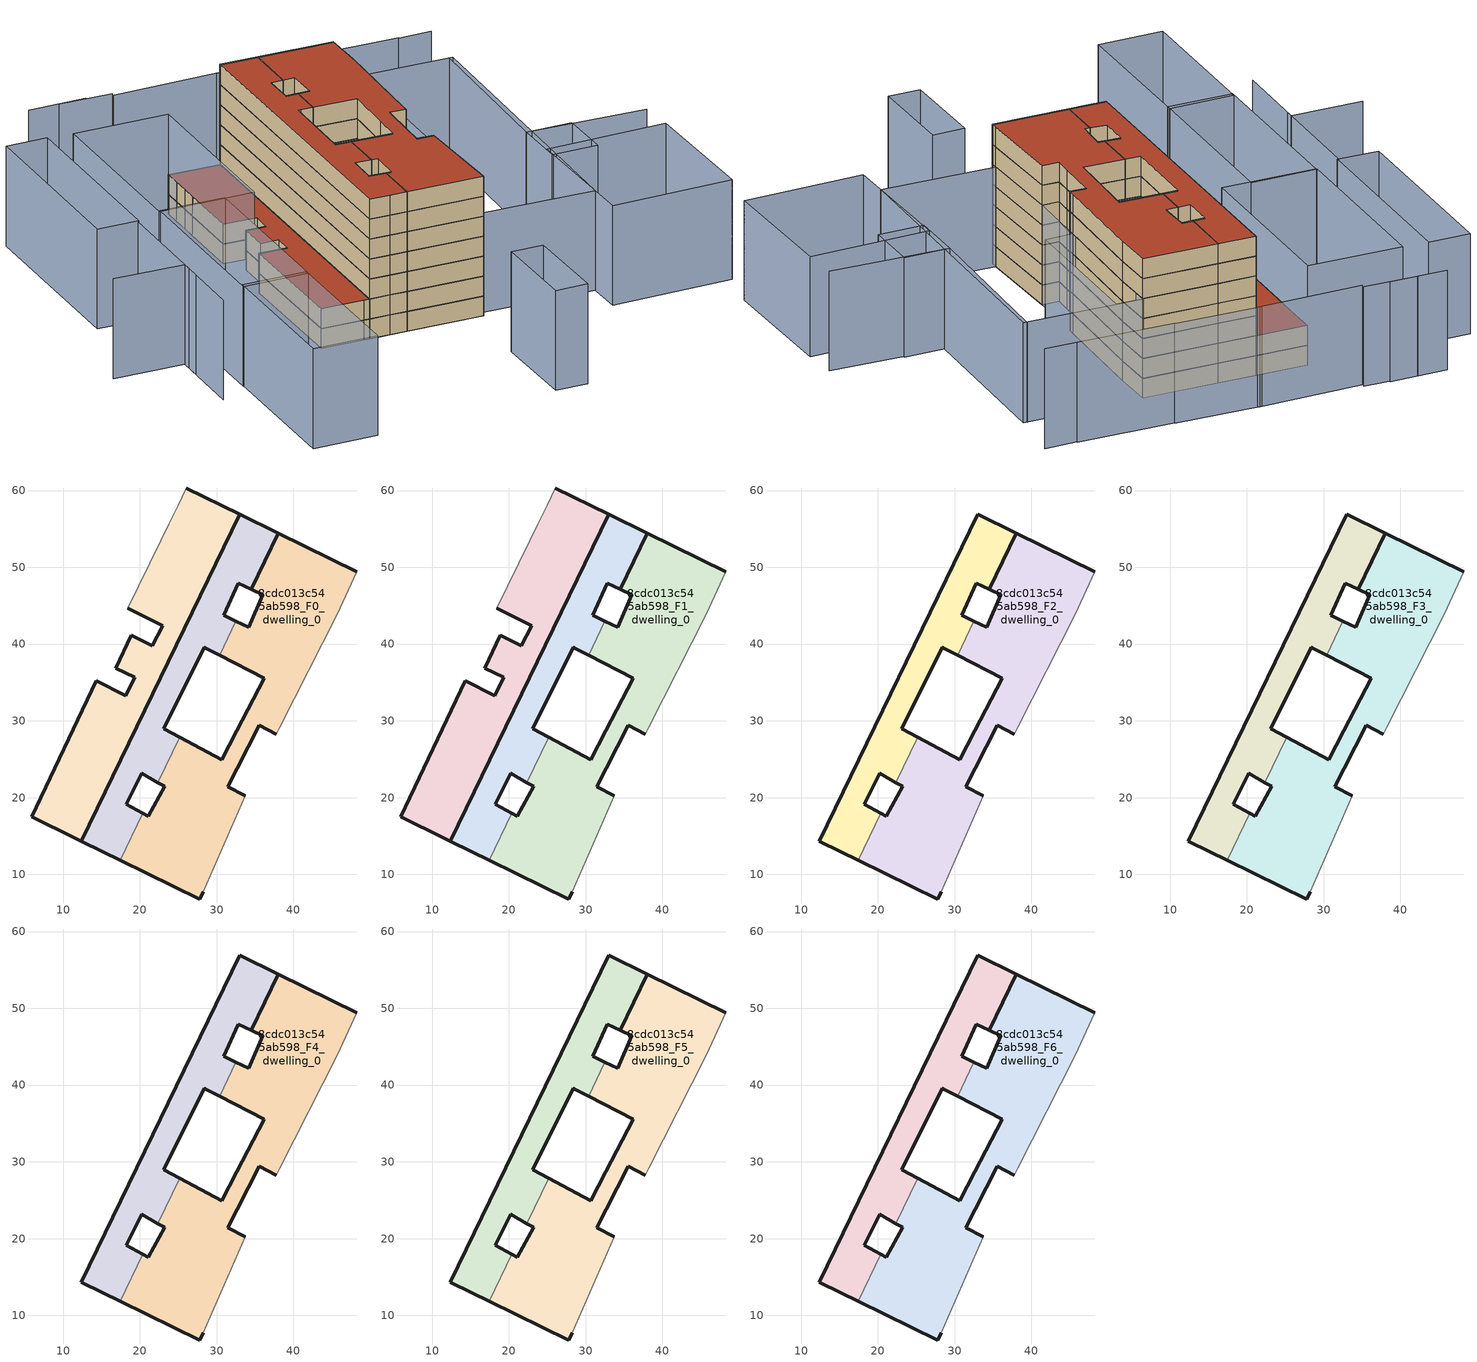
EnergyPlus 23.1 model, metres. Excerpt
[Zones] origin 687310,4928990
8cdc013c545ab598_F0_dwelling_0
 floor ground (EU_floor_Construction): 33.75,20.27 31.45,21.4 32.7,23.83 35.57,29.45 37.74,28.25 38.19,29.15 45.73,43.9 48.26,49.39 38.05,54.42 34.51,47.11 35.99,46.42 34.18,42.2 32.51,42.99 30.37,38.56 36.17,35.57 32.59,28.69 30.64,24.96 25.18,27.84 22.33,21.96 23.2,21.46 21.05,17.55 20.39,17.93 17.44,11.86 27.77,6.79 28.22,7.72 z0
 wall outside (EU_wall_Construction): 28.22,7.72 27.77,6.79 17.44,11.86 / 20.39,17.93 21.05,17.55 23.2,21.46 22.33,21.96 / 25.18,27.84 30.64,24.96 32.59,28.69 36.17,35.57 30.37,38.56 / 32.51,42.99 34.18,42.2 35.99,46.42 34.51,47.11 38.05,54.42 48.26,49.39 / 37.74,28.25 35.57,29.45 32.7,23.83 31.45,21.4 33.75,20.27 z0:3
 wall adiabatic (EU_wall_Construction): 33.75,20.27 28.22,7.72 / 48.26,49.39 45.73,43.9 38.19,29.15 37.74,28.25 z0:3
 wall to 8cdc013c545ab598_F0_dwelling_1 (EU_wall_Construction): 17.44,11.86 20.39,17.93 / 22.33,21.96 25.18,27.84 / 30.37,38.56 32.51,42.99 z0:3
8cdc013c545ab598_F0_dwelling_1
 floor ground (EU_floor_Construction): 20.39,17.93 18.23,19.15 20.23,23.16 22.33,21.96 25.18,27.84 23.1,28.94 28.38,39.57 28.73,39.4 30.37,38.56 32.51,42.99 30.9,43.74 32.83,47.89 34.51,47.11 38.05,54.42 32.99,56.92 12.38,14.34 15.16,12.97 17.44,11.86 z0
 wall outside (EU_wall_Construction): 30.37,38.56 28.73,39.4 28.38,39.57 23.1,28.94 25.18,27.84 / 22.33,21.96 20.23,23.16 18.23,19.15 20.39,17.93 / 17.44,11.86 15.16,12.97 12.38,14.34 32.99,56.92 38.05,54.42 34.51,47.11 32.83,47.89 30.9,43.74 32.51,42.99 z0:3
8cdc013c545ab598_F0_dwelling_2
 floor ground (EU_floor_Construction): 12.38,14.34 32.99,56.92 26.06,60.33 24.96,58.07 23.74,55.58 22.72,53.47 18.43,44.69 22.95,42.37 21.58,39.79 18.87,41.14 16.82,36.83 19.34,35.69 18.12,33.26 14.3,35.2 5.89,17.52 11.59,14.73 z0
 wall outside (EU_wall_Construction): 26.06,60.33 32.99,56.92 12.38,14.34 11.59,14.73 5.89,17.52 14.3,35.2 18.12,33.26 19.34,35.69 16.82,36.83 18.87,41.14 21.58,39.79 22.95,42.37 18.43,44.69 z0:3
 wall adiabatic (EU_wall_Construction): 18.43,44.69 22.72,53.47 23.74,55.58 24.96,58.07 26.06,60.33 z0:3
8cdc013c545ab598_F1_dwelling_0
 floor to 8cdc013c545ab598_F0_dwelling_0 (EU_floor_Construction): 33.75,20.27 31.45,21.4 32.7,23.83 35.57,29.45 37.74,28.25 38.19,29.15 45.73,43.9 48.26,49.39 38.05,54.42 34.51,47.11 35.99,46.42 34.18,42.2 32.51,42.99 30.37,38.56 36.17,35.57 32.59,28.69 30.64,24.96 25.18,27.84 22.33,21.96 23.2,21.46 21.05,17.55 20.38,17.93 17.44,11.86 27.77,6.79 28.22,7.72 z3
 wall outside (EU_wall_Construction): 28.22,7.72 27.77,6.79 17.44,11.86 / 20.39,17.93 21.05,17.55 23.2,21.46 22.33,21.96 / 25.18,27.84 30.64,24.96 32.59,28.69 36.17,35.57 30.37,38.56 / 32.51,42.99 34.18,42.2 35.99,46.42 34.51,47.11 38.05,54.42 48.26,49.39 / 37.74,28.25 35.57,29.45 32.7,23.83 31.45,21.4 33.75,20.27 z3:6
 wall adiabatic (EU_wall_Construction): 33.75,20.27 28.22,7.72 / 48.26,49.39 45.73,43.9 38.19,29.15 37.74,28.25 z3:6
 wall to 8cdc013c545ab598_F1_dwelling_1 (EU_wall_Construction): 17.44,11.86 20.39,17.93 / 22.33,21.96 25.18,27.84 / 30.37,38.56 32.51,42.99 z3:6
8cdc013c545ab598_F1_dwelling_1
 floor to 8cdc013c545ab598_F0_dwelling_1 (EU_floor_Construction): 20.38,17.93 18.23,19.15 20.23,23.16 22.33,21.96 25.18,27.84 23.1,28.94 28.38,39.57 28.73,39.4 30.37,38.56 32.51,42.99 30.9,43.74 32.83,47.89 34.51,47.11 38.05,54.42 32.99,56.92 12.38,14.34 15.16,12.97 17.44,11.86 z3
 wall outside (EU_wall_Construction): 30.37,38.56 28.73,39.4 28.38,39.57 23.1,28.94 25.18,27.84 / 22.33,21.96 20.23,23.16 18.23,19.15 20.39,17.93 / 17.44,11.86 15.16,12.97 12.38,14.34 32.99,56.92 38.05,54.42 34.51,47.11 32.83,47.89 30.9,43.74 32.51,42.99 z3:6
8cdc013c545ab598_F1_dwelling_2
 floor to 8cdc013c545ab598_F0_dwelling_2 (EU_floor_Construction): 12.38,14.34 32.99,56.92 26.06,60.33 24.96,58.07 23.74,55.58 22.72,53.47 18.43,44.69 22.95,42.37 21.58,39.79 18.87,41.14 16.82,36.83 19.34,35.69 18.12,33.26 14.3,35.2 5.89,17.52 11.59,14.73 z3
 wall outside (EU_wall_Construction): 26.06,60.33 32.99,56.92 12.38,14.34 11.59,14.73 5.89,17.52 14.3,35.2 18.12,33.26 19.34,35.69 16.82,36.83 18.87,41.14 21.58,39.79 22.95,42.37 18.43,44.69 z3:6
 wall adiabatic (EU_wall_Construction): 18.43,44.69 22.72,53.47 23.74,55.58 24.96,58.07 26.06,60.33 z3:6
 roof outside (EU_roof_Construction): 32.99,56.92 12.38,14.34 11.59,14.73 5.89,17.52 14.3,35.2 18.12,33.26 19.34,35.69 16.82,36.83 18.87,41.14 21.58,39.79 22.95,42.37 18.43,44.69 22.72,53.47 23.74,55.58 24.96,58.07 26.06,60.33 z6
8cdc013c545ab598_F2_dwelling_0
 floor to 8cdc013c545ab598_F1_dwelling_0 (EU_floor_Construction): 33.75,20.27 31.45,21.4 32.7,23.83 35.57,29.45 37.74,28.25 38.19,29.15 45.73,43.9 48.26,49.39 38.05,54.42 34.51,47.11 35.99,46.42 34.18,42.2 32.51,42.99 30.37,38.56 36.17,35.57 32.59,28.69 30.64,24.96 25.18,27.84 22.33,21.96 23.2,21.46 21.05,17.55 20.38,17.93 17.44,11.86 27.77,6.79 28.22,7.72 z6
 wall outside (EU_wall_Construction): 28.22,7.72 27.77,6.79 17.44,11.86 / 20.39,17.93 21.05,17.55 23.2,21.46 22.33,21.96 / 25.18,27.84 30.64,24.96 32.59,28.69 36.17,35.57 30.37,38.56 / 32.51,42.99 34.18,42.2 35.99,46.42 34.51,47.11 38.05,54.42 48.26,49.39 / 37.74,28.25 35.57,29.45 32.7,23.83 31.45,21.4 33.75,20.27 z6:9
 wall adiabatic (EU_wall_Construction): 33.75,20.27 28.22,7.72 / 48.26,49.39 45.73,43.9 38.19,29.15 37.74,28.25 z6:9
 wall to 8cdc013c545ab598_F2_dwelling_1 (EU_wall_Construction): 17.44,11.86 20.39,17.93 / 22.33,21.96 25.18,27.84 / 30.37,38.56 32.51,42.99 z6:9
8cdc013c545ab598_F2_dwelling_1
 floor to 8cdc013c545ab598_F1_dwelling_1 (EU_floor_Construction): 20.38,17.93 18.23,19.15 20.23,23.16 22.33,21.96 25.18,27.84 23.1,28.94 28.38,39.57 28.73,39.4 30.37,38.56 32.51,42.99 30.9,43.74 32.83,47.89 34.51,47.11 38.05,54.42 32.99,56.92 12.38,14.34 15.16,12.97 17.44,11.86 z6
 wall outside (EU_wall_Construction): 30.37,38.56 28.73,39.4 28.38,39.57 23.1,28.94 25.18,27.84 / 22.33,21.96 20.23,23.16 18.23,19.15 20.39,17.93 / 17.44,11.86 15.16,12.97 12.38,14.34 32.99,56.92 38.05,54.42 34.51,47.11 32.83,47.89 30.9,43.74 32.51,42.99 z6:9
8cdc013c545ab598_F3_dwelling_0
 floor to 8cdc013c545ab598_F2_dwelling_0 (EU_floor_Construction): 33.75,20.27 31.45,21.4 32.7,23.83 35.57,29.45 37.74,28.25 38.19,29.15 45.73,43.9 48.26,49.39 38.05,54.42 34.51,47.11 35.99,46.42 34.18,42.2 32.51,42.99 30.37,38.56 36.17,35.57 32.59,28.69 30.64,24.96 25.18,27.84 22.33,21.96 23.2,21.46 21.05,17.55 20.38,17.93 17.44,11.86 27.77,6.79 28.22,7.72 z9
 wall outside (EU_wall_Construction): 28.22,7.72 27.77,6.79 17.44,11.86 / 20.39,17.93 21.05,17.55 23.2,21.46 22.33,21.96 / 25.18,27.84 30.64,24.96 32.59,28.69 36.17,35.57 30.37,38.56 / 32.51,42.99 34.18,42.2 35.99,46.42 34.51,47.11 38.05,54.42 48.26,49.39 / 37.74,28.25 35.57,29.45 32.7,23.83 31.45,21.4 33.75,20.27 z9:12
 wall adiabatic (EU_wall_Construction): 33.75,20.27 28.22,7.72 / 48.26,49.39 45.73,43.9 38.19,29.15 37.74,28.25 z9:12
 wall to 8cdc013c545ab598_F3_dwelling_1 (EU_wall_Construction): 17.44,11.86 20.39,17.93 / 22.33,21.96 25.18,27.84 / 30.37,38.56 32.51,42.99 z9:12
8cdc013c545ab598_F3_dwelling_1
 floor to 8cdc013c545ab598_F2_dwelling_1 (EU_floor_Construction): 20.38,17.93 18.23,19.15 20.23,23.16 22.33,21.96 25.18,27.84 23.1,28.94 28.38,39.57 28.73,39.4 30.37,38.56 32.51,42.99 30.9,43.74 32.83,47.89 34.51,47.11 38.05,54.42 32.99,56.92 12.38,14.34 15.16,12.97 17.44,11.86 z9
 wall outside (EU_wall_Construction): 30.37,38.56 28.73,39.4 28.38,39.57 23.1,28.94 25.18,27.84 / 22.33,21.96 20.23,23.16 18.23,19.15 20.39,17.93 / 17.44,11.86 15.16,12.97 12.38,14.34 32.99,56.92 38.05,54.42 34.51,47.11 32.83,47.89 30.9,43.74 32.51,42.99 z9:12
8cdc013c545ab598_F4_dwelling_0
 floor to 8cdc013c545ab598_F3_dwelling_0 (EU_floor_Construction): 33.75,20.27 31.45,21.4 32.7,23.83 35.57,29.45 37.74,28.25 38.19,29.15 45.73,43.9 48.26,49.39 38.05,54.42 34.51,47.11 35.99,46.42 34.18,42.2 32.51,42.99 30.37,38.56 36.17,35.57 32.59,28.69 30.64,24.96 25.18,27.84 22.33,21.96 23.2,21.46 21.05,17.55 20.38,17.93 17.44,11.86 27.77,6.79 28.22,7.72 z12
 wall outside (EU_wall_Construction): 28.22,7.72 27.77,6.79 17.44,11.86 / 20.39,17.93 21.05,17.55 23.2,21.46 22.33,21.96 / 25.18,27.84 30.64,24.96 32.59,28.69 36.17,35.57 30.37,38.56 / 32.51,42.99 34.18,42.2 35.99,46.42 34.51,47.11 38.05,54.42 48.26,49.39 / 37.74,28.25 35.57,29.45 32.7,23.83 31.45,21.4 33.75,20.27 z12:15
 wall adiabatic (EU_wall_Construction): 33.75,20.27 28.22,7.72 / 48.26,49.39 45.73,43.9 38.19,29.15 37.74,28.25 z12:15
 wall to 8cdc013c545ab598_F4_dwelling_1 (EU_wall_Construction): 17.44,11.86 20.39,17.93 / 22.33,21.96 25.18,27.84 / 30.37,38.56 32.51,42.99 z12:15
8cdc013c545ab598_F4_dwelling_1
 floor to 8cdc013c545ab598_F3_dwelling_1 (EU_floor_Construction): 20.38,17.93 18.23,19.15 20.23,23.16 22.33,21.96 25.18,27.84 23.1,28.94 28.38,39.57 28.73,39.4 30.37,38.56 32.51,42.99 30.9,43.74 32.83,47.89 34.51,47.11 38.05,54.42 32.99,56.92 12.38,14.34 15.16,12.97 17.44,11.86 z12
 wall outside (EU_wall_Construction): 30.37,38.56 28.73,39.4 28.38,39.57 23.1,28.94 25.18,27.84 / 22.33,21.96 20.23,23.16 18.23,19.15 20.39,17.93 / 17.44,11.86 15.16,12.97 12.38,14.34 32.99,56.92 38.05,54.42 34.51,47.11 32.83,47.89 30.9,43.74 32.51,42.99 z12:15
8cdc013c545ab598_F5_dwelling_0
 floor to 8cdc013c545ab598_F4_dwelling_0 (EU_floor_Construction): 33.75,20.27 31.45,21.4 32.7,23.83 35.57,29.45 37.74,28.25 38.19,29.15 45.73,43.9 48.26,49.39 38.05,54.42 34.51,47.11 35.99,46.42 34.18,42.2 32.51,42.99 30.37,38.56 36.17,35.57 32.59,28.69 30.64,24.96 25.18,27.84 22.33,21.96 23.2,21.46 21.05,17.55 20.38,17.93 17.44,11.86 27.77,6.79 28.22,7.72 z15
 wall outside (EU_wall_Construction): 28.22,7.72 27.77,6.79 17.44,11.86 / 20.39,17.93 21.05,17.55 23.2,21.46 22.33,21.96 / 25.18,27.84 30.64,24.96 32.59,28.69 36.17,35.57 30.37,38.56 / 32.51,42.99 34.18,42.2 35.99,46.42 34.51,47.11 38.05,54.42 48.26,49.39 / 37.74,28.25 35.57,29.45 32.7,23.83 31.45,21.4 33.75,20.27 z15:18
 wall adiabatic (EU_wall_Construction): 33.75,20.27 28.22,7.72 / 48.26,49.39 45.73,43.9 38.19,29.15 37.74,28.25 z15:18
 wall to 8cdc013c545ab598_F5_dwelling_1 (EU_wall_Construction): 17.44,11.86 20.39,17.93 / 22.33,21.96 25.18,27.84 / 30.37,38.56 32.51,42.99 z15:18
8cdc013c545ab598_F5_dwelling_1
 floor to 8cdc013c545ab598_F4_dwelling_1 (EU_floor_Construction): 20.38,17.93 18.23,19.15 20.23,23.16 22.33,21.96 25.18,27.84 23.1,28.94 28.38,39.57 28.73,39.4 30.37,38.56 32.51,42.99 30.9,43.74 32.83,47.89 34.51,47.11 38.05,54.42 32.99,56.92 12.38,14.34 15.16,12.97 17.44,11.86 z15
 wall outside (EU_wall_Construction): 30.37,38.56 28.73,39.4 28.38,39.57 23.1,28.94 25.18,27.84 / 22.33,21.96 20.23,23.16 18.23,19.15 20.39,17.93 / 17.44,11.86 15.16,12.97 12.38,14.34 32.99,56.92 38.05,54.42 34.51,47.11 32.83,47.89 30.9,43.74 32.51,42.99 z15:18
8cdc013c545ab598_F6_dwelling_0
 floor to 8cdc013c545ab598_F5_dwelling_0 (EU_floor_Construction): 33.75,20.27 31.45,21.4 32.7,23.83 35.57,29.45 37.74,28.25 38.19,29.15 45.73,43.9 48.26,49.39 38.05,54.42 34.51,47.11 35.99,46.42 34.18,42.2 32.51,42.99 30.37,38.56 36.17,35.57 32.59,28.69 30.64,24.96 25.18,27.84 22.33,21.96 23.2,21.46 21.05,17.55 20.38,17.93 17.44,11.86 27.77,6.79 28.22,7.72 z18
 wall outside (EU_wall_Construction): 28.22,7.72 27.77,6.79 17.44,11.86 / 20.39,17.93 21.05,17.55 23.2,21.46 22.33,21.96 / 25.18,27.84 30.64,24.96 32.59,28.69 36.17,35.57 30.37,38.56 / 32.51,42.99 34.18,42.2 35.99,46.42 34.51,47.11 38.05,54.42 48.26,49.39 / 37.74,28.25 35.57,29.45 32.7,23.83 31.45,21.4 33.75,20.27 z18:21
 wall adiabatic (EU_wall_Construction): 33.75,20.27 28.22,7.72 / 48.26,49.39 45.73,43.9 38.19,29.15 37.74,28.25 z18:21
 wall to 8cdc013c545ab598_F6_dwelling_1 (EU_wall_Construction): 17.44,11.86 20.39,17.93 / 22.33,21.96 25.18,27.84 / 30.37,38.56 32.51,42.99 z18:21
 roof outside (EU_roof_Construction): 48.26,49.39 45.73,43.9 38.19,29.15 37.74,28.25 35.57,29.45 32.7,23.83 31.45,21.4 33.75,20.27 28.22,7.72 27.77,6.79 17.44,11.86 20.39,17.93 21.05,17.55 23.2,21.46 22.33,21.96 25.18,27.84 30.64,24.96 32.59,28.69 36.17,35.57 30.37,38.56 32.51,42.99 34.18,42.2 35.99,46.42 34.51,47.11 38.05,54.42 z21
8cdc013c545ab598_F6_dwelling_1
 floor to 8cdc013c545ab598_F5_dwelling_1 (EU_floor_Construction): 20.38,17.93 18.23,19.15 20.23,23.16 22.33,21.96 25.18,27.84 23.1,28.94 28.38,39.57 28.73,39.4 30.37,38.56 32.51,42.99 30.9,43.74 32.83,47.89 34.51,47.11 38.05,54.42 32.99,56.92 12.38,14.34 15.16,12.97 17.44,11.86 z18
 wall outside (EU_wall_Construction): 30.37,38.56 28.73,39.4 28.38,39.57 23.1,28.94 25.18,27.84 / 22.33,21.96 20.23,23.16 18.23,19.15 20.39,17.93 / 17.44,11.86 15.16,12.97 12.38,14.34 32.99,56.92 38.05,54.42 34.51,47.11 32.83,47.89 30.9,43.74 32.51,42.99 z18:21
 roof outside (EU_roof_Construction): 38.05,54.42 34.51,47.11 32.83,47.89 30.9,43.74 32.51,42.99 30.37,38.56 28.73,39.4 28.38,39.57 23.1,28.94 25.18,27.84 22.33,21.96 20.23,23.16 18.23,19.15 20.39,17.93 17.44,11.86 15.16,12.97 12.38,14.34 32.99,56.92 z21
shading: 68.1,10.73 52.15,18.91 / -19.16,33.68 -9.57,28.94 / -9.57,28.94 -15.07,17.81 / -2.82,42.58 -11.12,25.8 / 68.97,48.92 64.53,51.02 / 51.64,57.7 40.05,63.59 / 64.58,51.13 51.45,57.66 / 40.64,63.3 26.26,70.03 / 26.47,70.47 19.33,74.09 / 23.08,72.3 15.29,76.02 / 21.3,-3.18 25.68,-5.22 / 25.68,-5.22 19.9,-17.63 / 19.9,-17.63 15.52,-15.59 / 15.52,-15.59 21.3,-3.18 / -19.45,-1.38 -9.71,18.85 / -9.71,18.85 -0.99,14.66 / -0.99,14.66 -10.73,-5.58 / -10.73,-5.58 -19.45,-1.38 / 66.17,5.84 57.9,-12.3 / 57.9,-12.3 41.38,-4.76 / 41.38,-4.76 49.65,13.37 / 49.65,13.37 66.17,5.84 / 52.15,18.91 58.35,16 / 58.35,16 54.94,8.74 / 54.94,8.74 48.74,11.65 / 48.74,11.65 52.15,18.91 / 52.15,18.91 63.92,41.86 / 64.35,41.48 43.58,0.03 / 43.58,0.03 27.62,8.03 / 27.62,8.03 48.38,49.48 / 48.38,49.48 64.35,41.48 / 51.82,47.66 41.93,27.33 / 41.93,27.33 38.19,29.15 / 38.19,29.15 48.08,49.48 / 48.08,49.48 51.82,47.66 / 10.35,37.96 -1.25,14.12 / -1.25,14.12 -10.04,18.4 / -10.04,18.4 1.55,42.24 / 1.55,42.24 10.35,37.96 / 26.1,60.41 14.15,35.86 / 14.15,35.86 1.34,42.1 / 1.34,42.1 13.29,66.64 / 13.29,66.64 26.1,60.41 / -8.27,45.18 4.44,71.29 / 4.44,71.29 10.01,68.58 / 10.01,68.58 -2.7,42.47 / -2.7,42.47 -8.27,45.18 z0:15
[Building]
EU S2 Campaign: North Axis=0; Terrain=City; Solar Distribution=FullExterior
[Site:Location]
Bologna: Latitude=44.5; Longitude=11.25; Time Zone=1; Elevation=37
[SizingPeriod:WeatherFileDays]
AnnualSizingPeriod: Begin Month=1; Begin Day of Month=1; End Month=12; End Day of Month=31; Day of Week for Start Day=Monday; Use Weather File Daylight Saving Period=No; Use Weather File Rain and Snow Indicators=No
[MATERIAL]
EU_InternalMass_Material: Roughness=MediumRough; Thickness=0.1; Conductivity=1; Density=1800; Specific Heat=900; Thermal Absorptance=0.9; Solar Absorptance=0.7; Visible Absorptance=0.7
[MATERIAL:NOMASS] Roughness=MediumRough; Thermal Absorptance=0.9; Solar Absorptance=0.7; Visible Absorptance=0.7
Name | Thermal Resistance
EU_wall_NoMass | 0.905828
EU_roof_NoMass | 0.37593
EU_floor_NoMass | 0.67114
[CONSTRUCTION]
EU_wall_Construction: EU_wall_NoMass
EU_roof_Construction: EU_roof_NoMass
EU_floor_Construction: EU_floor_NoMass
EU_InternalMass_Construction: EU_InternalMass_Material
[ZONE] Type=1; Multiplier=1; Ceiling Height=autocalculate; Floor Area=autocalculate; Part of Total Floor Area=Yes
Name | Volume
8cdc013c545ab598_F0_dwelling_0; 8cdc013c545ab598_F1_dwelling_0; 8cdc013c545ab598_F2_dwelling_0; 8cdc013c545ab598_F3_dwelling_0; 8cdc013c545ab598_F4_dwelling_0; 8cdc013c545ab598_F5_dwelling_0; 8cdc013c545ab598_F6_dwelling_0 | 1267.67
8cdc013c545ab598_F0_dwelling_1 | 660.587
8cdc013c545ab598_F1_dwelling_1; 8cdc013c545ab598_F2_dwelling_1; 8cdc013c545ab598_F3_dwelling_1; 8cdc013c545ab598_F4_dwelling_1; 8cdc013c545ab598_F5_dwelling_1; 8cdc013c545ab598_F6_dwelling_1 | 660.585
8cdc013c545ab598_F0_dwelling_2; 8cdc013c545ab598_F1_dwelling_2 | 964.081
[INTERNALMASS] Construction=EU_InternalMass_Construction
Name | Zone or ZoneList | Surface Area
8cdc013c545ab598_F0_dwelling_0_EU_InternalMass | 8cdc013c545ab598_F0_dwelling_0 | 422.557
8cdc013c545ab598_F0_dwelling_1_EU_InternalMass | 8cdc013c545ab598_F0_dwelling_1 | 220.196
8cdc013c545ab598_F0_dwelling_2_EU_InternalMass | 8cdc013c545ab598_F0_dwelling_2 | 321.361
8cdc013c545ab598_F1_dwelling_0_EU_InternalMass | 8cdc013c545ab598_F1_dwelling_0 | 422.557
8cdc013c545ab598_F1_dwelling_1_EU_InternalMass | 8cdc013c545ab598_F1_dwelling_1 | 220.196
8cdc013c545ab598_F1_dwelling_2_EU_InternalMass | 8cdc013c545ab598_F1_dwelling_2 | 321.361
8cdc013c545ab598_F2_dwelling_0_EU_InternalMass | 8cdc013c545ab598_F2_dwelling_0 | 422.557
8cdc013c545ab598_F2_dwelling_1_EU_InternalMass | 8cdc013c545ab598_F2_dwelling_1 | 541.557
8cdc013c545ab598_F3_dwelling_0_EU_InternalMass | 8cdc013c545ab598_F3_dwelling_0 | 422.557
8cdc013c545ab598_F3_dwelling_1_EU_InternalMass | 8cdc013c545ab598_F3_dwelling_1 | 541.557
8cdc013c545ab598_F4_dwelling_0_EU_InternalMass | 8cdc013c545ab598_F4_dwelling_0 | 422.557
8cdc013c545ab598_F4_dwelling_1_EU_InternalMass | 8cdc013c545ab598_F4_dwelling_1 | 541.557
8cdc013c545ab598_F5_dwelling_0_EU_InternalMass | 8cdc013c545ab598_F5_dwelling_0 | 422.557
8cdc013c545ab598_F5_dwelling_1_EU_InternalMass | 8cdc013c545ab598_F5_dwelling_1 | 541.557
8cdc013c545ab598_F6_dwelling_0_EU_InternalMass | 8cdc013c545ab598_F6_dwelling_0 | 422.557
8cdc013c545ab598_F6_dwelling_1_EU_InternalMass | 8cdc013c545ab598_F6_dwelling_1 | 541.557
[OTHEREQUIPMENT] Fuel Type=Electricity; Design Level Calculation Method=Watts/Area; Power per Zone Floor Area=1; Fraction Latent=0; Fraction Radiant=0; Fraction Lost=0; Carbon Dioxide Generation Rate=0; EndUse Subcategory=EU_Step8_InternalGains
Name | Zone or ZoneList or Space or SpaceList | Schedule
EU_Step8_InternalGain_8cdc013c545ab598_F0_dwelling_0_f000 | 8cdc013c545ab598_F0_dwelling_0 | EU_Step8_GainSchedule_8cdc013c545ab598_F0_dwelling_0_f000
EU_Step8_InternalGain_8cdc013c545ab598_F0_dwelling_1_f000 | 8cdc013c545ab598_F0_dwelling_1 | EU_Step8_GainSchedule_8cdc013c545ab598_F0_dwelling_1_f000
EU_Step8_InternalGain_8cdc013c545ab598_F0_dwelling_2_f000 | 8cdc013c545ab598_F0_dwelling_2 | EU_Step8_GainSchedule_8cdc013c545ab598_F0_dwelling_2_f000
EU_Step8_InternalGain_8cdc013c545ab598_F1_dwelling_0_f000 | 8cdc013c545ab598_F1_dwelling_0 | EU_Step8_GainSchedule_8cdc013c545ab598_F1_dwelling_0_f000
EU_Step8_InternalGain_8cdc013c545ab598_F1_dwelling_1_f000 | 8cdc013c545ab598_F1_dwelling_1 | EU_Step8_GainSchedule_8cdc013c545ab598_F1_dwelling_1_f000
EU_Step8_InternalGain_8cdc013c545ab598_F1_dwelling_2_f000 | 8cdc013c545ab598_F1_dwelling_2 | EU_Step8_GainSchedule_8cdc013c545ab598_F1_dwelling_2_f000
EU_Step8_InternalGain_8cdc013c545ab598_F2_dwelling_0_f000 | 8cdc013c545ab598_F2_dwelling_0 | EU_Step8_GainSchedule_8cdc013c545ab598_F2_dwelling_0_f000
EU_Step8_InternalGain_8cdc013c545ab598_F2_dwelling_1_f000 | 8cdc013c545ab598_F2_dwelling_1 | EU_Step8_GainSchedule_8cdc013c545ab598_F2_dwelling_1_f000
EU_Step8_InternalGain_8cdc013c545ab598_F3_dwelling_0_f000 | 8cdc013c545ab598_F3_dwelling_0 | EU_Step8_GainSchedule_8cdc013c545ab598_F3_dwelling_0_f000
EU_Step8_InternalGain_8cdc013c545ab598_F3_dwelling_1_f000 | 8cdc013c545ab598_F3_dwelling_1 | EU_Step8_GainSchedule_8cdc013c545ab598_F3_dwelling_1_f000
EU_Step8_InternalGain_8cdc013c545ab598_F4_dwelling_0_f000 | 8cdc013c545ab598_F4_dwelling_0 | EU_Step8_GainSchedule_8cdc013c545ab598_F4_dwelling_0_f000
EU_Step8_InternalGain_8cdc013c545ab598_F4_dwelling_1_f000 | 8cdc013c545ab598_F4_dwelling_1 | EU_Step8_GainSchedule_8cdc013c545ab598_F4_dwelling_1_f000
EU_Step8_InternalGain_8cdc013c545ab598_F5_dwelling_0_f000 | 8cdc013c545ab598_F5_dwelling_0 | EU_Step8_GainSchedule_8cdc013c545ab598_F5_dwelling_0_f000
EU_Step8_InternalGain_8cdc013c545ab598_F5_dwelling_1_f000 | 8cdc013c545ab598_F5_dwelling_1 | EU_Step8_GainSchedule_8cdc013c545ab598_F5_dwelling_1_f000
EU_Step8_InternalGain_8cdc013c545ab598_F6_dwelling_0_f000 | 8cdc013c545ab598_F6_dwelling_0 | EU_Step8_GainSchedule_8cdc013c545ab598_F6_dwelling_0_f000
EU_Step8_InternalGain_8cdc013c545ab598_F6_dwelling_1_f000 | 8cdc013c545ab598_F6_dwelling_1 | EU_Step8_GainSchedule_8cdc013c545ab598_F6_dwelling_1_f000
[ZONEVENTILATION:DESIGNFLOWRATE] Schedule=EU_AlwaysOn; Design Flow Rate Calculation Method=AirChanges/Hour; Air Changes per Hour=0.73129; Ventilation Type=Natural; Fan Pressure Rise=0; Fan Total Efficiency=1; Constant Term Coefficient=1; Temperature Term Coefficient=0; Velocity Term Coefficient=0; Velocity Squared Term Coefficient=0; Minimum Indoor Temperature=-100; Maximum Indoor Temperature=100; Delta Temperature=-100; Minimum Outdoor Temperature=-100; Maximum Outdoor Temperature=100; Maximum Wind Speed=40
Name | Zone or ZoneList or Space or SpaceList
EU_ConstantAir_8cdc013c545ab598_F0_dwelling_0 | 8cdc013c545ab598_F0_dwelling_0
EU_ConstantAir_8cdc013c545ab598_F0_dwelling_1 | 8cdc013c545ab598_F0_dwelling_1
EU_ConstantAir_8cdc013c545ab598_F0_dwelling_2 | 8cdc013c545ab598_F0_dwelling_2
EU_ConstantAir_8cdc013c545ab598_F1_dwelling_0 | 8cdc013c545ab598_F1_dwelling_0
EU_ConstantAir_8cdc013c545ab598_F1_dwelling_1 | 8cdc013c545ab598_F1_dwelling_1
EU_ConstantAir_8cdc013c545ab598_F1_dwelling_2 | 8cdc013c545ab598_F1_dwelling_2
EU_ConstantAir_8cdc013c545ab598_F2_dwelling_0 | 8cdc013c545ab598_F2_dwelling_0
EU_ConstantAir_8cdc013c545ab598_F2_dwelling_1 | 8cdc013c545ab598_F2_dwelling_1
EU_ConstantAir_8cdc013c545ab598_F3_dwelling_0 | 8cdc013c545ab598_F3_dwelling_0
EU_ConstantAir_8cdc013c545ab598_F3_dwelling_1 | 8cdc013c545ab598_F3_dwelling_1
EU_ConstantAir_8cdc013c545ab598_F4_dwelling_0 | 8cdc013c545ab598_F4_dwelling_0
EU_ConstantAir_8cdc013c545ab598_F4_dwelling_1 | 8cdc013c545ab598_F4_dwelling_1
EU_ConstantAir_8cdc013c545ab598_F5_dwelling_0 | 8cdc013c545ab598_F5_dwelling_0
EU_ConstantAir_8cdc013c545ab598_F5_dwelling_1 | 8cdc013c545ab598_F5_dwelling_1
EU_ConstantAir_8cdc013c545ab598_F6_dwelling_0 | 8cdc013c545ab598_F6_dwelling_0
EU_ConstantAir_8cdc013c545ab598_F6_dwelling_1 | 8cdc013c545ab598_F6_dwelling_1
[SIZING:ZONE] Zone Cooling Design Supply Air Temperature Input Method=SupplyAirTemperature; Zone Cooling Design Supply Air Temperature=13; Zone Heating Design Supply Air Temperature Input Method=SupplyAirTemperature; Zone Heating Design Supply Air Temperature=50; Zone Cooling Design Supply Air Humidity Ratio=0.008; Zone Heating Design Supply Air Humidity Ratio=0.008; Cooling Design Air Flow Method=DesignDay; Cooling Design Air Flow Rate=0; Cooling Minimum Air Flow per Zone Floor Area=0.000762; Cooling Minimum Air Flow=0; Cooling Minimum Air Flow Fraction=0.2; Heating Design Air Flow Method=DesignDay; Heating Design Air Flow Rate=0; Heating Maximum Air Flow per Zone Floor Area=0.002032; Heating Maximum Air Flow=0.141576; Heating Maximum Air Flow Fraction=0.3; Account for Dedicated Outdoor Air System=No; Dedicated Outdoor Air System Control Strategy=NeutralSupplyAir; Dedicated Outdoor Air Low Setpoint Temperature for Design=autosize; Dedicated Outdoor Air High Setpoint Temperature for Design=autosize; Zone Load Sizing Method=Sensible Load Only No Latent Load; Zone Latent Cooling Design Supply Air Humidity Ratio Input Method=HumidityRatioDifference; Zone Cooling Design Supply Air Humidity Ratio Difference=0.005; Zone Latent Heating Design Supply Air Humidity Ratio Input Method=HumidityRatioDifference; Zone Humidification Design Supply Air Humidity Ratio Difference=0.005
8cdc013c545ab598_F0_dwelling_0; 8cdc013c545ab598_F0_dwelling_1; 8cdc013c545ab598_F0_dwelling_2; 8cdc013c545ab598_F1_dwelling_0; 8cdc013c545ab598_F1_dwelling_1; 8cdc013c545ab598_F1_dwelling_2; 8cdc013c545ab598_F2_dwelling_0; 8cdc013c545ab598_F2_dwelling_1; 8cdc013c545ab598_F3_dwelling_0; 8cdc013c545ab598_F3_dwelling_1; 8cdc013c545ab598_F4_dwelling_0; 8cdc013c545ab598_F4_dwelling_1; 8cdc013c545ab598_F5_dwelling_0; 8cdc013c545ab598_F5_dwelling_1; 8cdc013c545ab598_F6_dwelling_0; 8cdc013c545ab598_F6_dwelling_1
[ThermostatSetpoint:DualSetpoint] Heating Setpoint Temperature Schedule=HVACTemplate-Always 20; Cooling Setpoint Temperature Schedule=HVACTemplate-Always 50
EU_HeatOnly_8cdc013c545ab598_F0_dwelling_0 Dual SP Control; EU_HeatOnly_8cdc013c545ab598_F0_dwelling_1 Dual SP Control; EU_HeatOnly_8cdc013c545ab598_F0_dwelling_2 Dual SP Control; EU_HeatOnly_8cdc013c545ab598_F1_dwelling_0 Dual SP Control; EU_HeatOnly_8cdc013c545ab598_F1_dwelling_1 Dual SP Control; EU_HeatOnly_8cdc013c545ab598_F1_dwelling_2 Dual SP Control; EU_HeatOnly_8cdc013c545ab598_F2_dwelling_0 Dual SP Control; EU_HeatOnly_8cdc013c545ab598_F2_dwelling_1 Dual SP Control; EU_HeatOnly_8cdc013c545ab598_F3_dwelling_0 Dual SP Control; EU_HeatOnly_8cdc013c545ab598_F3_dwelling_1 Dual SP Control; EU_HeatOnly_8cdc013c545ab598_F4_dwelling_0 Dual SP Control; EU_HeatOnly_8cdc013c545ab598_F4_dwelling_1 Dual SP Control; EU_HeatOnly_8cdc013c545ab598_F5_dwelling_0 Dual SP Control; EU_HeatOnly_8cdc013c545ab598_F5_dwelling_1 Dual SP Control; EU_HeatOnly_8cdc013c545ab598_F6_dwelling_0 Dual SP Control; EU_HeatOnly_8cdc013c545ab598_F6_dwelling_1 Dual SP Control
[ZoneControl:Thermostat] Control Type Schedule=HVACTemplate-Always 4
Name | Zone or ZoneList | Control
8cdc013c545ab598_F0_dwelling_0 Thermostat | 8cdc013c545ab598_F0_dwelling_0 | EU_HeatOnly_8cdc013c545ab598_F0_dwelling_0 Dual SP Control
8cdc013c545ab598_F0_dwelling_1 Thermostat | 8cdc013c545ab598_F0_dwelling_1 | EU_HeatOnly_8cdc013c545ab598_F0_dwelling_1 Dual SP Control
8cdc013c545ab598_F0_dwelling_2 Thermostat | 8cdc013c545ab598_F0_dwelling_2 | EU_HeatOnly_8cdc013c545ab598_F0_dwelling_2 Dual SP Control
8cdc013c545ab598_F1_dwelling_0 Thermostat | 8cdc013c545ab598_F1_dwelling_0 | EU_HeatOnly_8cdc013c545ab598_F1_dwelling_0 Dual SP Control
8cdc013c545ab598_F1_dwelling_1 Thermostat | 8cdc013c545ab598_F1_dwelling_1 | EU_HeatOnly_8cdc013c545ab598_F1_dwelling_1 Dual SP Control
8cdc013c545ab598_F1_dwelling_2 Thermostat | 8cdc013c545ab598_F1_dwelling_2 | EU_HeatOnly_8cdc013c545ab598_F1_dwelling_2 Dual SP Control
8cdc013c545ab598_F2_dwelling_0 Thermostat | 8cdc013c545ab598_F2_dwelling_0 | EU_HeatOnly_8cdc013c545ab598_F2_dwelling_0 Dual SP Control
8cdc013c545ab598_F2_dwelling_1 Thermostat | 8cdc013c545ab598_F2_dwelling_1 | EU_HeatOnly_8cdc013c545ab598_F2_dwelling_1 Dual SP Control
8cdc013c545ab598_F3_dwelling_0 Thermostat | 8cdc013c545ab598_F3_dwelling_0 | EU_HeatOnly_8cdc013c545ab598_F3_dwelling_0 Dual SP Control
8cdc013c545ab598_F3_dwelling_1 Thermostat | 8cdc013c545ab598_F3_dwelling_1 | EU_HeatOnly_8cdc013c545ab598_F3_dwelling_1 Dual SP Control
8cdc013c545ab598_F4_dwelling_0 Thermostat | 8cdc013c545ab598_F4_dwelling_0 | EU_HeatOnly_8cdc013c545ab598_F4_dwelling_0 Dual SP Control
8cdc013c545ab598_F4_dwelling_1 Thermostat | 8cdc013c545ab598_F4_dwelling_1 | EU_HeatOnly_8cdc013c545ab598_F4_dwelling_1 Dual SP Control
8cdc013c545ab598_F5_dwelling_0 Thermostat | 8cdc013c545ab598_F5_dwelling_0 | EU_HeatOnly_8cdc013c545ab598_F5_dwelling_0 Dual SP Control
8cdc013c545ab598_F5_dwelling_1 Thermostat | 8cdc013c545ab598_F5_dwelling_1 | EU_HeatOnly_8cdc013c545ab598_F5_dwelling_1 Dual SP Control
8cdc013c545ab598_F6_dwelling_0 Thermostat | 8cdc013c545ab598_F6_dwelling_0 | EU_HeatOnly_8cdc013c545ab598_F6_dwelling_0 Dual SP Control
8cdc013c545ab598_F6_dwelling_1 Thermostat | 8cdc013c545ab598_F6_dwelling_1 | EU_HeatOnly_8cdc013c545ab598_F6_dwelling_1 Dual SP Control
[Zone equipment]
8cdc013c545ab598_F0_dwelling_0: 8cdc013c545ab598_F0_dwelling_0 Ideal Loads Air System
8cdc013c545ab598_F0_dwelling_1: 8cdc013c545ab598_F0_dwelling_1 Ideal Loads Air System
8cdc013c545ab598_F0_dwelling_2: 8cdc013c545ab598_F0_dwelling_2 Ideal Loads Air System
8cdc013c545ab598_F1_dwelling_0: 8cdc013c545ab598_F1_dwelling_0 Ideal Loads Air System
8cdc013c545ab598_F1_dwelling_1: 8cdc013c545ab598_F1_dwelling_1 Ideal Loads Air System
8cdc013c545ab598_F1_dwelling_2: 8cdc013c545ab598_F1_dwelling_2 Ideal Loads Air System
8cdc013c545ab598_F2_dwelling_0: 8cdc013c545ab598_F2_dwelling_0 Ideal Loads Air System
8cdc013c545ab598_F2_dwelling_1: 8cdc013c545ab598_F2_dwelling_1 Ideal Loads Air System
8cdc013c545ab598_F3_dwelling_0: 8cdc013c545ab598_F3_dwelling_0 Ideal Loads Air System
8cdc013c545ab598_F3_dwelling_1: 8cdc013c545ab598_F3_dwelling_1 Ideal Loads Air System
8cdc013c545ab598_F4_dwelling_0: 8cdc013c545ab598_F4_dwelling_0 Ideal Loads Air System
8cdc013c545ab598_F4_dwelling_1: 8cdc013c545ab598_F4_dwelling_1 Ideal Loads Air System
8cdc013c545ab598_F5_dwelling_0: 8cdc013c545ab598_F5_dwelling_0 Ideal Loads Air System
8cdc013c545ab598_F5_dwelling_1: 8cdc013c545ab598_F5_dwelling_1 Ideal Loads Air System
8cdc013c545ab598_F6_dwelling_0: 8cdc013c545ab598_F6_dwelling_0 Ideal Loads Air System
8cdc013c545ab598_F6_dwelling_1: 8cdc013c545ab598_F6_dwelling_1 Ideal Loads Air System
[ZoneHVAC:IdealLoadsAirSystem] Availability Schedule=EU_AlwaysOn; Maximum Heating Supply Air Temperature [C]=50; Minimum Cooling Supply Air Temperature [C]=13; Maximum Heating Supply Air Humidity Ratio [kg-H20/kg-air]=0.0156; Minimum Cooling Supply Air Humidity Ratio [kg-H20/kg-air]=0.0077; Heating Limit=NoLimit; Cooling Limit=NoLimit; Heating Availability Schedule=EU_AlwaysOn; Cooling Availability Schedule=EU_CoolingOff; Dehumidification Control Type=ConstantSensibleHeatRatio; Cooling Sensible Heat Ratio=0.7; Humidification Control Type=None; Demand Controlled Ventilation Type=None; Outdoor Air Economizer Type=NoEconomizer; Heat Recovery Type=None; Sensible Heat Recovery Effectiveness=0.7; Latent Heat Recovery Effectiveness=0.65
8cdc013c545ab598_F0_dwelling_0 Ideal Loads Air System; 8cdc013c545ab598_F0_dwelling_1 Ideal Loads Air System; 8cdc013c545ab598_F0_dwelling_2 Ideal Loads Air System; 8cdc013c545ab598_F1_dwelling_0 Ideal Loads Air System; 8cdc013c545ab598_F1_dwelling_1 Ideal Loads Air System; 8cdc013c545ab598_F1_dwelling_2 Ideal Loads Air System; 8cdc013c545ab598_F2_dwelling_0 Ideal Loads Air System; 8cdc013c545ab598_F2_dwelling_1 Ideal Loads Air System; 8cdc013c545ab598_F3_dwelling_0 Ideal Loads Air System; 8cdc013c545ab598_F3_dwelling_1 Ideal Loads Air System; 8cdc013c545ab598_F4_dwelling_0 Ideal Loads Air System; 8cdc013c545ab598_F4_dwelling_1 Ideal Loads Air System; 8cdc013c545ab598_F5_dwelling_0 Ideal Loads Air System; 8cdc013c545ab598_F5_dwelling_1 Ideal Loads Air System; 8cdc013c545ab598_F6_dwelling_0 Ideal Loads Air System; 8cdc013c545ab598_F6_dwelling_1 Ideal Loads Air System
[SCHEDULE:CONSTANT]
Name | Hourly Value
EU_AlwaysOn | 1
EU_CoolingOff | 0
[SCHEDULE:FILE] Column Number=1; Rows to Skip at Top=0; Number of Hours of Data=8760; Column Separator=Comma; Interpolate to Timestep=No; Minutes per Item=60; Adjust Schedule for Daylight Savings=Yes
Name | File
EU_Step8_GainSchedule_8cdc013c545ab598_F0_dwelling_0_f000 | ../../schedules/8cdc013c545ab598/8cdc013c545ab598_F0_dwelling_0_f000_gain.csv
EU_Step8_GainSchedule_8cdc013c545ab598_F0_dwelling_1_f000 | ../../schedules/8cdc013c545ab598/8cdc013c545ab598_F0_dwelling_1_f000_gain.csv
EU_Step8_GainSchedule_8cdc013c545ab598_F0_dwelling_2_f000 | ../../schedules/8cdc013c545ab598/8cdc013c545ab598_F0_dwelling_2_f000_gain.csv
EU_Step8_GainSchedule_8cdc013c545ab598_F1_dwelling_0_f000 | ../../schedules/8cdc013c545ab598/8cdc013c545ab598_F1_dwelling_0_f000_gain.csv
EU_Step8_GainSchedule_8cdc013c545ab598_F1_dwelling_1_f000 | ../../schedules/8cdc013c545ab598/8cdc013c545ab598_F1_dwelling_1_f000_gain.csv
EU_Step8_GainSchedule_8cdc013c545ab598_F1_dwelling_2_f000 | ../../schedules/8cdc013c545ab598/8cdc013c545ab598_F1_dwelling_2_f000_gain.csv
EU_Step8_GainSchedule_8cdc013c545ab598_F2_dwelling_0_f000 | ../../schedules/8cdc013c545ab598/8cdc013c545ab598_F2_dwelling_0_f000_gain.csv
EU_Step8_GainSchedule_8cdc013c545ab598_F2_dwelling_1_f000 | ../../schedules/8cdc013c545ab598/8cdc013c545ab598_F2_dwelling_1_f000_gain.csv
EU_Step8_GainSchedule_8cdc013c545ab598_F3_dwelling_0_f000 | ../../schedules/8cdc013c545ab598/8cdc013c545ab598_F3_dwelling_0_f000_gain.csv
EU_Step8_GainSchedule_8cdc013c545ab598_F3_dwelling_1_f000 | ../../schedules/8cdc013c545ab598/8cdc013c545ab598_F3_dwelling_1_f000_gain.csv
EU_Step8_GainSchedule_8cdc013c545ab598_F4_dwelling_0_f000 | ../../schedules/8cdc013c545ab598/8cdc013c545ab598_F4_dwelling_0_f000_gain.csv
EU_Step8_GainSchedule_8cdc013c545ab598_F4_dwelling_1_f000 | ../../schedules/8cdc013c545ab598/8cdc013c545ab598_F4_dwelling_1_f000_gain.csv
EU_Step8_GainSchedule_8cdc013c545ab598_F5_dwelling_0_f000 | ../../schedules/8cdc013c545ab598/8cdc013c545ab598_F5_dwelling_0_f000_gain.csv
EU_Step8_GainSchedule_8cdc013c545ab598_F5_dwelling_1_f000 | ../../schedules/8cdc013c545ab598/8cdc013c545ab598_F5_dwelling_1_f000_gain.csv
EU_Step8_GainSchedule_8cdc013c545ab598_F6_dwelling_0_f000 | ../../schedules/8cdc013c545ab598/8cdc013c545ab598_F6_dwelling_0_f000_gain.csv
EU_Step8_GainSchedule_8cdc013c545ab598_F6_dwelling_1_f000 | ../../schedules/8cdc013c545ab598/8cdc013c545ab598_F6_dwelling_1_f000_gain.csv
[Schedule:Compact]
HVACTemplate-Always 20: Through: 12/31, For: AllDays, Until: 24:00, 20
HVACTemplate-Always 50: Through: 12/31, For: AllDays, Until: 24:00, 50
HVACTemplate-Always 4: Through: 12/31, For: AllDays, Until: 24:00, 4
